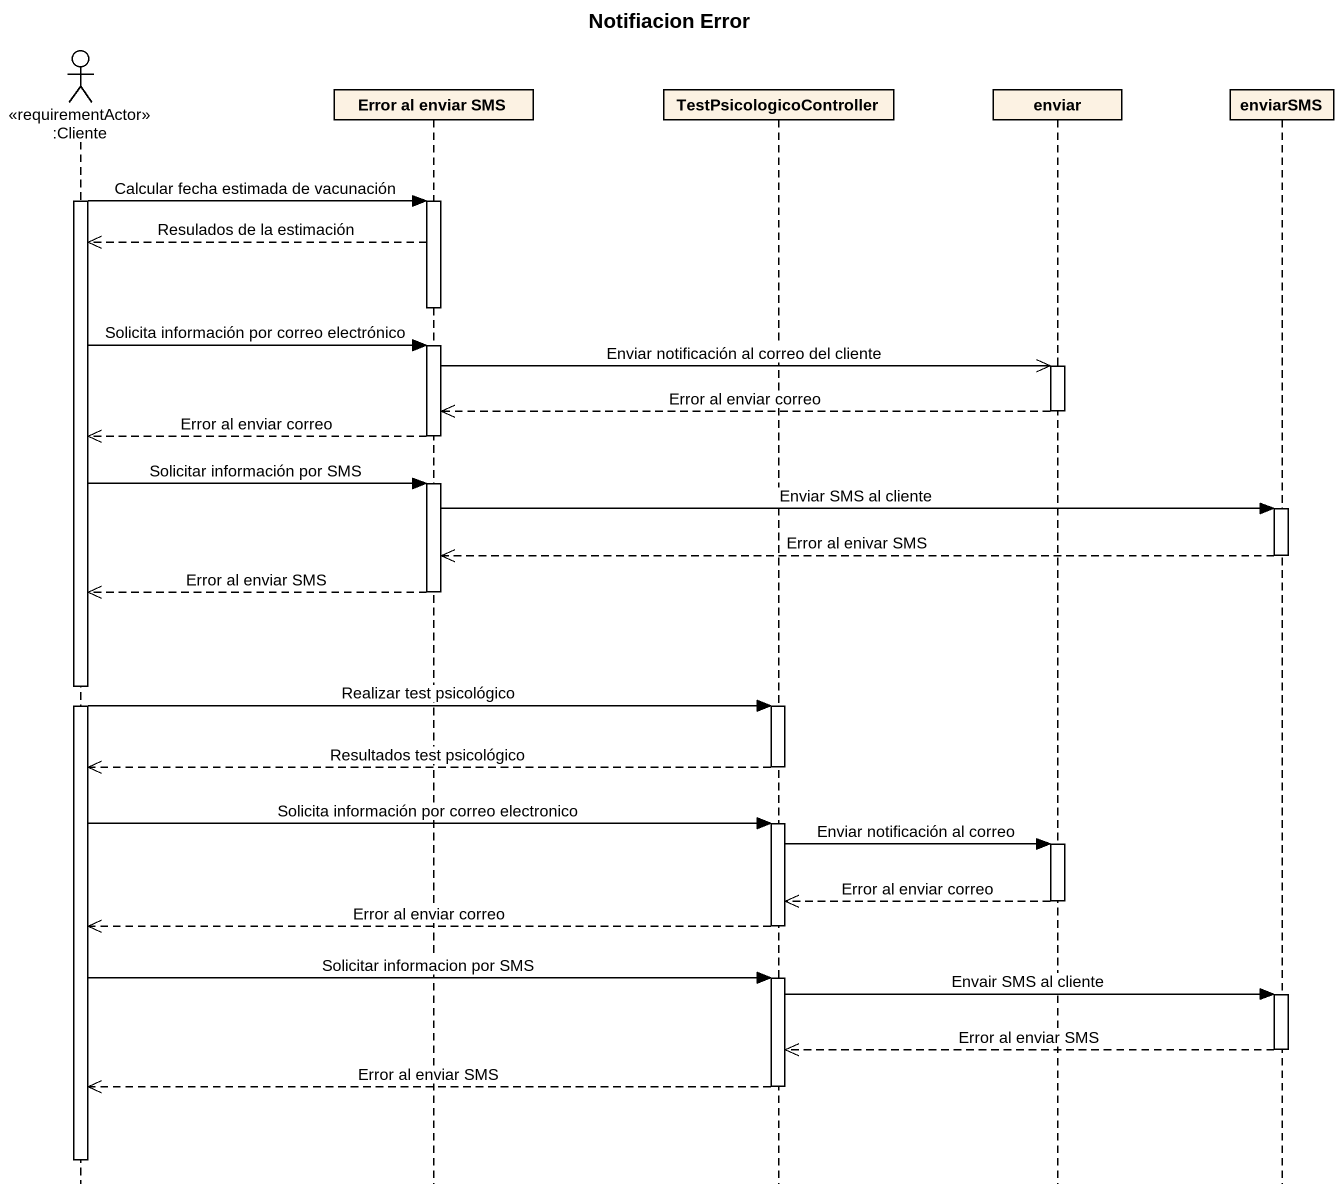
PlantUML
@startuml
title Notifiacion Error
hide footbox
actor ":Cliente" as Cliente <<requirementActor>>
participant "Error al enviar SMS" as Error_al_enviar_SMS
participant TestPsicologicoController
participant enviar
participant enviarSMS

activate Cliente
Cliente -> Error_al_enviar_SMS : Calcular fecha estimada de vacunación
activate Error_al_enviar_SMS
Error_al_enviar_SMS -->> Cliente : Resulados de la estimación
deactivate Error_al_enviar_SMS
Cliente -> Error_al_enviar_SMS : Solicita información por correo electrónico
activate Error_al_enviar_SMS
Error_al_enviar_SMS ->> enviar : Enviar notificación al correo del cliente
activate enviar
enviar -->> Error_al_enviar_SMS : Error al enviar correo
deactivate enviar
Error_al_enviar_SMS -->> Cliente : Error al enviar correo
deactivate Error_al_enviar_SMS
Cliente -> Error_al_enviar_SMS : Solicitar información por SMS
activate Error_al_enviar_SMS
Error_al_enviar_SMS -> enviarSMS : Enviar SMS al cliente
activate enviarSMS
enviarSMS -->> Error_al_enviar_SMS : Error al enivar SMS
deactivate enviarSMS
Error_al_enviar_SMS -->> Cliente : Error al enviar SMS
deactivate Error_al_enviar_SMS
Cliente -> TestPsicologicoController : Realizar test psicológico
activate TestPsicologicoController
TestPsicologicoController -->> Cliente : Resultados test psicológico
deactivate TestPsicologicoController
Cliente -> TestPsicologicoController : Solicita información por correo electronico
activate TestPsicologicoController
TestPsicologicoController -> enviar : Enviar notificación al correo
activate enviar
enviar -->> TestPsicologicoController : Error al enviar correo
deactivate enviar
TestPsicologicoController -->> Cliente : Error al enviar correo
deactivate TestPsicologicoController
Cliente -> TestPsicologicoController : Solicitar informacion por SMS
activate TestPsicologicoController
TestPsicologicoController -> enviarSMS : Envair SMS al cliente
activate enviarSMS
enviarSMS -->> TestPsicologicoController : Error al enviar SMS
deactivate enviarSMS
TestPsicologicoController -->> Cliente : Error al enviar SMS
deactivate TestPsicologicoController
deactivate Cliente
@enduml
